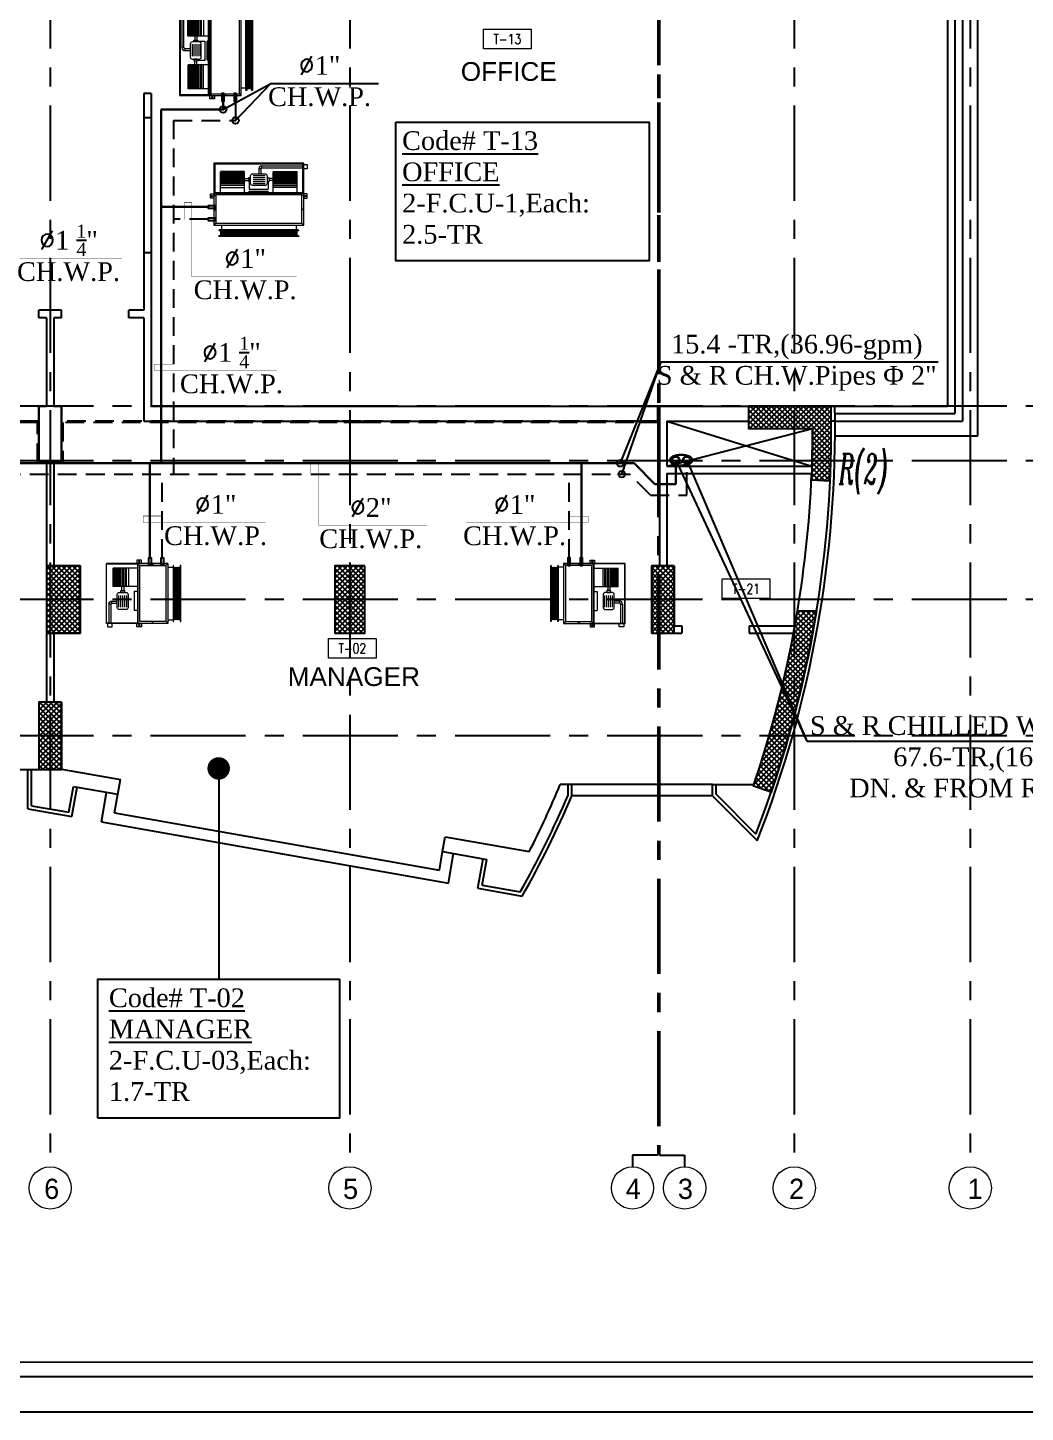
# Model space of a CAD drawing. Extents: x -659 to -592, y -249 to 29.
# Drawn here: x -618.66 to -605.35, y -129.41 to -110.93 of the extents above; entities that cross this region are included whole.
import ezdxf
from ezdxf.enums import TextEntityAlignment as Align

# ---------------------------------------------------------------- set-up
doc = ezdxf.new("R2010")
doc.units = 0
doc.header["$MEASUREMENT"] = 0
for name, pattern in [('CENTERX2', [101.6, 63.5, -12.7, 12.7, -12.7]), ('DASHDOT', [1, 0.5, -0.25, 0, -0.25]), ('HIDDEN', [0.375, 0.25, -0.125]), ('HIDDEN-Z', [3, 2, -1])]:
    doc.linetypes.add(name, pattern=pattern)
for name, color, linetype in [('01_AC-EQUIP', 206, 'Continuous'), ('16-AC-CH.WT PIPING (R)', 3, 'HIDDEN'), ('AXIS', 1, 'CENTERX2'), ('CH.W.PIPING TEXT', 4, 'Continuous'), ('COL', 2, 'Continuous'), ('COLHATCH', 5, 'Continuous'), ('column', 6, 'Continuous'), ('elev', 2, 'Continuous'), ('ELEV3', 1, 'Continuous'), ('FASEL', 253, 'Continuous'), ('fram', 252, 'Continuous'), ('M-CH-WP-R', 40, 'HIDDEN-Z'), ('M-CH-WP-S', 142, 'Continuous'), ('M-EQBMNT', 21, 'Continuous'), ('METAL-EDGE', 253, 'Continuous'), ('WALL', 4, 'Continuous'), ('WIN', 5, 'Continuous'), ('ZONE TEXT', 73, 'Continuous')]:
    doc.layers.add(name, color=color, linetype=linetype)
for name, color, linetype, lineweight in [('A-SYMB-RMNU', 4, 'Continuous', 9), ('A.C.CHILLED WATER PIPING(S)', 3, 'Continuous', 30), ('AXIS-TXT', 171, 'Continuous', 20)]:
    doc.layers.add(name, color=color, linetype=linetype, lineweight=lineweight)
doc.styles.add('AC', font='romans.shx', dxfattribs={"height": 0.2})
doc.styles.add('ARABY', font='sosa.shx')
doc.styles.add('ITALICC', font='italicc.shx', dxfattribs={"width": 0.5, "height": 0.5})
doc.styles.add('ROMANS-TITLE', font='ROMANS.shx', dxfattribs={"width": 0.8})
doc.dimstyles.new('IHAB', dxfattribs={"dimscale": 0, "dimtxt": 0.15, "dimasz": 0.09, "dimexe": 0.18, "dimexo": 0.0625, "dimgap": 0, "dimtad": 0, "dimtih": 1, "dimtoh": 1, "dimzin": 0, "dimdsep": 46, "dimtxsty": 'ARABY', "dimcen": 0.03, "dimse1": 1, "dimse2": 1, "dimclrd": 36, "dimclrt": 42, "dimadec": 0, "dimazin": 0, "dimtfac": 1, "dimtmove": 1, "dimatfit": 3, "dimldrblk": 'ORIGIN', "dimfxl": 1, "dimtolj": 1, "dimtzin": 0, "dimarcsym": 0})

# ---------------------------------------------------------------- blocks, each defined once
blk = doc.blocks.new('A$C7E27466D')
at = {"layer": '01_AC-EQUIP', "color": 2, "lineweight": 20}
for p, q in [((-75.3, 98.1), (-73.7, 98.7)), ((-75.3, 98.1), (-73.7, 97.6)), ((-75.3, 97.1), (-73.7, 97.6)), ((-75.3, 97.1), (-73.7, 96.6)), ((-75.3, 96.1), (-73.7, 96.6)), ((-75.3, 96.1), (-73.7, 95.6)), ((-75.3, 95.1), (-73.7, 95.6)), ((-75.3, 95.1), (-73.7, 94.6)), ((-75.3, 94.1), (-73.7, 94.6)), ((-75.3, 94.1), (-73.7, 93.6)), ((-75.3, 93.1), (-73.7, 93.6)), ((-75.3, 93.1), (-73.7, 92.5)), ((-75.3, 92), (-73.7, 92.5)), ((-6.3, 97.6), (-73.7, 97.6)), ((-6.3, 96.6), (-73.7, 96.6)), ((-6.3, 95.6), (-73.7, 95.6)), ((-6.3, 94.6), (-73.7, 94.6)), ((-6.3, 93.6), (-73.7, 93.6)), ((-6.3, 92.5), (-73.7, 92.5)), ((-4.7, 98.1), (-6.3, 98.7)), ((-4.7, 98.1), (-6.3, 97.6)), ((-4.7, 97.1), (-6.3, 97.6)), ((-4.7, 97.1), (-6.3, 96.6)), ((-4.7, 96.1), (-6.3, 96.6)), ((-4.7, 96.1), (-6.3, 95.6)), ((-4.7, 95.1), (-6.3, 95.6)), ((-4.7, 95.1), (-6.3, 94.6)), ((-4.7, 94.1), (-6.3, 94.6)), ((-4.7, 94.1), (-6.3, 93.6)), ((-4.7, 93.1), (-6.3, 93.6)), ((-4.7, 93.1), (-6.3, 92.5)), ((-4.7, 92), (-6.3, 92.5)), ((-75.3, 92), (-73.7, 91.5)), ((-75.3, 91), (-73.7, 91.5)), ((-75.3, 91), (-73.7, 90.5)), ((-75.3, 90), (-73.7, 90.5)), ((-75.3, 90), (-73.7, 89.5)), ((-6.3, 91.5), (-73.7, 91.5)), ((-6.3, 90.5), (-73.7, 90.5)), ((-4.7, 92), (-6.3, 91.5)), ((-4.7, 91), (-6.3, 91.5)), ((-4.7, 91), (-6.3, 90.5)), ((-4.7, 90), (-6.3, 90.5)), ((-4.7, 90), (-6.3, 89.5))]:
    blk.add_line(p, q, dxfattribs=at)
at = {"layer": '01_AC-EQUIP', "color": 1, "lineweight": 20}
for p, q in [((-77.8, 81), (-79.9, 81)), ((-78.9, 80.3), (-78.9, 81.7)), ((-75, 82), (-75, 89)), ((-5, 82), (-5, 89)), ((-2.2, 81), (-0.1, 81)), ((-1.1, 80.3), (-1.1, 81.7)), ((0, 82), (0, 0)), ((-77.8, 61.5), (-79.9, 61.5)), ((-78.9, 60.8), (-78.9, 62.2)), ((-2.2, 61.5), (-0.1, 61.5)), ((-1.1, 60.8), (-1.1, 62.2)), ((-77.8, 42.5), (-79.9, 42.5)), ((-78.9, 41.8), (-78.9, 43.2)), ((-62.7, 42), (-62.7, 37)), ((-37.3, 37), (-62.7, 37)), ((-37.3, 42), (-37.3, 37)), ((-30.6, 42), (-30.6, 9)), ((-6.2, 42), (-6.2, 9)), ((-2.2, 42.5), (-0.1, 42.5)), ((-1.1, 41.8), (-1.1, 43.2)), ((-58.3, 27.4), (-42.7, 27.4)), ((-58.3, 24.8), (-42.7, 24.8)), ((-58.3, 22.1), (-42.7, 22.1)), ((-58.3, 19.4), (-42.7, 19.4)), ((-30.6, 23.1), (-36, 23.1)), ((-30.6, 20.4), (-36, 20.4)), ((-6.2, 29.5), (-30.6, 29.5)), ((-30.6, 27), (-6.2, 27)), ((-30.6, 25), (-6.2, 25)), ((-30.6, 23), (-6.2, 23)), ((-30.6, 21.4), (-6.2, 21.4)), ((-30.6, 19.4), (-6.2, 19.4)), ((-54, 6.1), (-79.6, 6.1)), ((-54, 3.5), (-79.6, 3.5)), ((-58.3, 16.8), (-42.7, 16.8)), ((-54, 6.1), (-54, 3.5)), ((-52.7, 7.4), (-52.7, 14.5)), ((-52.7, 7.4), (-50, 7.4)), ((-50, 7.4), (-50, 14.5)), ((-30.6, 18.4), (-6.2, 18.4)), ((-30.6, 17.5), (-6.2, 17.5)), ((-30.6, 16.8), (-6.2, 16.8)), ((-30.6, 15.8), (-6.2, 15.8)), ((-30.6, 14.8), (-6.2, 14.8)), ((-30.6, 13.8), (-6.2, 13.8)), ((-30.6, 12.9), (-6.2, 12.9)), ((-30.6, 12.2), (-6.2, 12.2)), ((-30.6, 11.5), (-6.2, 11.5)), ((-30.6, 11), (-6.2, 11)), ((-30.6, 10.6), (-6.2, 10.6)), ((-30.6, 10.3), (-6.2, 10.3)), ((-30.6, 9.9), (-6.2, 9.9)), ((-30.6, 9.6), (-6.2, 9.6)), ((-30.6, 9.4), (-6.2, 9.4)), ((-30.6, 9.2), (-6.2, 9.2)), ((-30.6, 9), (-6.2, 9)), ((-30.6, 9), (-6.2, 9))]:
    blk.add_line(p, q, dxfattribs=at)
at = {"layer": '01_AC-EQUIP', "color": 1, "linetype": 'DASHDOT', "lineweight": 20}
blk.add_line((-30.6, 16.8), (-6.2, 16.8), dxfattribs=at)
at = {"layer": '01_AC-EQUIP', "color": 2, "lineweight": 20}
for points in [[(-77.5, 98.7), (-77.5, 99.2), (-2.5, 99.2), (-2.5, 98.7)], [(-77.5, 89), (-77.5, 89.5), (-2.5, 89.5), (-2.5, 89)]]:
    blk.add_lwpolyline(points, close=True, dxfattribs=at)
at = {"layer": '01_AC-EQUIP', "color": 1, "lineweight": 20}
for points in [[(-80, 42), (0, 42), (0, 82), (-80, 82)], [(-77.5, 44.5), (-2.5, 44.5), (-2.5, 79.5), (-77.5, 79.5)], [(-84.4, 40.7), (-80, 40.7), (-80, 46.7), (-84.4, 46.7)], [(-80, 42), (-80, 0), (0, 0), (0, 42)], [(-79.6, 41.6), (-79.6, 0.4), (-0.4, 0.4), (-0.4, 41.6)], [(4.4, 40.7), (0, 40.7), (0, 46.7), (4.4, 46.7)], [(-38.6, 19.3), (-36, 19.3), (-36, 24.3), (-38.6, 24.3)], [(-84.4, 7.6), (-80, 7.6), (-80, 1.6), (-84.4, 1.6)]]:
    blk.add_lwpolyline(points, close=True, dxfattribs=at)
blk.add_lwpolyline([(-58.8, 14.5), (-41.2, 14.5, 0.414214), (-38.6, 17.1), (-38.6, 26.4, 0.414214), (-41.2, 29.1), (-58.8, 29.1, 0.414214), (-61.4, 26.4), (-61.4, 17.1, 0.414214)], format="xyb", close=True, dxfattribs=at)
for centre in [(-82.3, 43.8), (2.3, 43.8)]:
    blk.add_circle(centre, 0.932, dxfattribs=at)
for radius in [1.33, 3.99]:
    blk.add_arc((-54, 7.4), radius, 270.0006, 0.0006, dxfattribs=at)
for centre, major_axis, start_param, end_param in [((-78.9, 81), (-0.827, 0), -1.570796, 4.712389), ((-78.9, 81), (-0.47, 0), 3.141593, 9.424778), ((-78.9, 61.5), (-0.827, 0), -1.570796, 4.712389), ((-78.9, 61.5), (-0.47, 0), 3.141593, 9.424778), ((-78.9, 42.5), (-0.827, 0), -1.570796, 4.712389), ((-78.9, 42.5), (-0.47, 0), 3.141593, 9.424778)]:
    blk.add_ellipse(centre, major_axis=major_axis, ratio=0.646018, start_param=start_param, end_param=end_param, dxfattribs=at)
at = {"layer": '01_AC-EQUIP', "color": 1, "lineweight": 20, "extrusion": (0, 0, -1)}
for centre, major_axis, start_param, end_param in [((-1.1, 81), (0.827, 0), -1.570796, 4.712389), ((-1.1, 81), (0.47, 0), 3.141593, 9.424778), ((-1.1, 61.5), (0.827, 0), -1.570796, 4.712389), ((-1.1, 61.5), (0.47, 0), 3.141593, 9.424778), ((-1.1, 42.5), (0.827, 0), -1.570796, 4.712389), ((-1.1, 42.5), (0.47, 0), 3.141593, 9.424778)]:
    blk.add_ellipse(centre, major_axis=major_axis, ratio=0.646018, start_param=start_param, end_param=end_param, dxfattribs=at)
at = {"layer": 'M-CH-WP-R', "color": 6, "linetype": 'ByBlock', "ltscale": 1.5}
blk.add_lwpolyline([(-2.5, 76.2), (-2.5, 73.2), (7.5, 73.2), (7.5, 76.2)], close=True, dxfattribs=at)
at = {"layer": 'M-CH-WP-S', "color": 5, "linetype": 'ByBlock', "ltscale": 1.5}
blk.add_lwpolyline([(-2.5, 59.7), (-2.5, 56.7), (7.5, 56.7), (7.5, 59.7)], close=True, dxfattribs=at)
blk = doc.blocks.new('A$C069E27EC')
at = {"layer": '01_AC-EQUIP', "color": 2, "linetype": 'Continuous'}
for p, q in [((0, 0), (0, -130)), ((1, 0.3), (0.5, -1.3)), ((1, 0.3), (1.5, -1.3)), ((2, 0.3), (1.5, -1.3)), ((2, 0.3), (2.5, -1.3)), ((3, 0.3), (2.5, -1.3)), ((3, 0.3), (3.6, -1.3)), ((4.1, 0.3), (3.6, -1.3)), ((4.1, 0.3), (4.6, -1.3)), ((5.1, 0.3), (4.6, -1.3)), ((5.1, 0.3), (5.6, -1.3)), ((6.1, 0.3), (5.6, -1.3)), ((6.1, 0.3), (6.6, -1.3)), ((7.1, 0.3), (6.6, -1.3)), ((7.1, 0.3), (7.6, -1.3)), ((8.1, 0.3), (7.6, -1.3)), ((8.1, 0.3), (8.6, -1.3)), ((9.2, 0.3), (8.6, -1.3)), ((9.2, 0.3), (9.7, -1.3)), ((1.5, -128.7), (1.5, -1.3)), ((2.5, -128.7), (2.5, -1.3)), ((3.6, -128.7), (3.6, -1.3)), ((4.6, -128.7), (4.6, -1.3)), ((5.6, -128.7), (5.6, -1.3)), ((6.6, -128.7), (6.6, -1.3)), ((7.6, -128.7), (7.6, -1.3)), ((8.6, -128.7), (8.6, -1.3)), ((1, -130.3), (0.5, -128.7)), ((1, -130.3), (1.5, -128.7)), ((2, -130.3), (1.5, -128.7)), ((2, -130.3), (2.5, -128.7)), ((3, -130.3), (2.5, -128.7)), ((3, -130.3), (3.6, -128.7)), ((4.1, -130.3), (3.6, -128.7)), ((4.1, -130.3), (4.6, -128.7)), ((5.1, -130.3), (4.6, -128.7)), ((5.1, -130.3), (5.6, -128.7)), ((6.1, -130.3), (5.6, -128.7)), ((6.1, -130.3), (6.6, -128.7)), ((7.1, -130.3), (6.6, -128.7)), ((7.1, -130.3), (7.6, -128.7)), ((8.1, -130.3), (7.6, -128.7)), ((8.1, -130.3), (8.6, -128.7)), ((9.2, -130.3), (8.6, -128.7)), ((9.2, -130.3), (9.7, -128.7))]:
    blk.add_line(p, q, dxfattribs=at)
for points in [[(0, 2.5), (0.5, 2.5), (0.5, -132.5), (0, -132.5)], [(9.7, 2.5), (10.2, 2.5), (10.2, -132.5), (9.7, -132.5)]]:
    blk.add_lwpolyline(points, close=True, dxfattribs=at)
blk = doc.blocks.new('A$C7CD32F90')
at = {"layer": '01_AC-EQUIP', "color": 1, "lineweight": 20}
for p, q in [((0.089, -0.4), (0.089, -0.116)), ((0.408, -0.116), (0.089, -0.116)), ((0.408, -0.117), (0.089, -0.117)), ((0.408, -0.119), (0.089, -0.119)), ((0.408, -0.122), (0.089, -0.122)), ((0.408, -0.125), (0.089, -0.125)), ((0.408, -0.128), (0.089, -0.128)), ((0.408, -0.132), (0.089, -0.132)), ((0.408, -0.136), (0.089, -0.136)), ((0.408, -0.141), (0.089, -0.141)), ((0.408, -0.148), (0.089, -0.148)), ((0.408, -0.155), (0.089, -0.155)), ((0.408, -0.164), (0.089, -0.164)), ((0.408, -0.173), (0.089, -0.173)), ((0.408, -0.183), (0.089, -0.183)), ((0.408, -0.4), (0.408, -0.116)), ((0.683, -0.168), (0.526, -0.168)), ((0.599, -0.074), (0.599, -0.145)), ((0.626, -0.074), (0.599, -0.074)), ((0.626, -0.074), (0.626, -0.145)), ((0.639, -0.035), (1.2, -0.035)), ((0.639, -0.061), (0.639, -0.035)), ((0.639, -0.061), (1.2, -0.061)), ((0.791, -0.4), (0.791, -0.116)), ((0.791, -0.116), (1.11, -0.116)), ((0.791, -0.117), (1.11, -0.117)), ((0.791, -0.119), (1.11, -0.119)), ((0.791, -0.122), (1.11, -0.122)), ((0.791, -0.125), (1.11, -0.125)), ((0.791, -0.128), (1.11, -0.128)), ((0.791, -0.132), (1.11, -0.132)), ((0.791, -0.136), (1.11, -0.136)), ((0.791, -0.141), (1.11, -0.141)), ((0.791, -0.148), (1.11, -0.148)), ((0.791, -0.155), (1.11, -0.155)), ((0.791, -0.164), (1.11, -0.164)), ((0.791, -0.173), (1.11, -0.173)), ((0.791, -0.183), (1.11, -0.183)), ((1.11, -0.4), (1.11, -0.116)), ((0.408, -0.193), (0.089, -0.193)), ((0.408, -0.201), (0.089, -0.201)), ((0.408, -0.209), (0.089, -0.209)), ((0.408, -0.219), (0.089, -0.219)), ((0.408, -0.229), (0.089, -0.229)), ((0.408, -0.239), (0.089, -0.239)), ((0.408, -0.255), (0.089, -0.255)), ((0.408, -0.275), (0.089, -0.275)), ((0.408, -0.295), (0.089, -0.295)), ((0.089, -0.321), (0.408, -0.321)), ((0.408, -0.204), (0.46, -0.204)), ((0.408, -0.231), (0.46, -0.231)), ((0.472, -0.243), (0.472, -0.343)), ((0.472, -0.343), (0.726, -0.343)), ((0.683, -0.194), (0.526, -0.194)), ((0.683, -0.221), (0.526, -0.221)), ((0.683, -0.248), (0.526, -0.248)), ((0.683, -0.274), (0.526, -0.274)), ((0.726, -0.243), (0.726, -0.343)), ((0.791, -0.204), (0.739, -0.204)), ((0.791, -0.231), (0.739, -0.231)), ((0.791, -0.193), (1.11, -0.193)), ((0.791, -0.201), (1.11, -0.201)), ((0.791, -0.209), (1.11, -0.209)), ((0.791, -0.219), (1.11, -0.219)), ((0.791, -0.229), (1.11, -0.229)), ((0.791, -0.239), (1.11, -0.239)), ((0.791, -0.255), (1.11, -0.255)), ((0.791, -0.275), (1.11, -0.275)), ((0.791, -0.295), (1.11, -0.295)), ((1.11, -0.321), (0.791, -0.321)), ((0.022, -0.425), (0.001, -0.425)), ((0.011, -0.418), (0.011, -0.432)), ((0.472, -0.37), (0.726, -0.37)), ((0.472, -0.4), (0.472, -0.37)), ((0.726, -0.4), (0.726, -0.37)), ((1.178, -0.425), (1.199, -0.425)), ((1.189, -0.418), (1.189, -0.432)), ((0.022, -0.615), (0.001, -0.615)), ((0.011, -0.608), (0.011, -0.622)), ((1.178, -0.615), (1.199, -0.615)), ((1.189, -0.608), (1.189, -0.622)), ((0.022, -0.81), (0.001, -0.81)), ((0.011, -0.803), (0.011, -0.817)), ((0.1, -0.824), (0.1, -0.89)), ((1.1, -0.824), (1.1, -0.89)), ((1.178, -0.81), (1.199, -0.81)), ((1.189, -0.803), (1.189, -0.817))]:
    blk.add_line(p, q, dxfattribs=at)
at = {"layer": '01_AC-EQUIP', "color": 1, "linetype": 'DASHDOT', "lineweight": 20}
for p, q in [((0.408, -0.193), (0.089, -0.193)), ((0.791, -0.193), (1.11, -0.193))]:
    blk.add_line(p, q, dxfattribs=at)
at = {"layer": '01_AC-EQUIP', "color": 1, "lineweight": 20}
for points in [[(0, -0.4), (1.2, -0.4), (1.2, 0), (0, 0)], [(0.012, -0.388), (1.188, -0.388), (1.188, -0.012), (0.012, -0.012)], [(1.244, -0.076), (1.2, -0.076), (1.2, -0.016), (1.244, -0.016)], [(0.485, -0.193), (0.46, -0.193), (0.46, -0.243), (0.485, -0.243)], [(0.714, -0.193), (0.739, -0.193), (0.739, -0.243), (0.714, -0.243)], [(-0.044, -0.407), (0, -0.407), (0, -0.467), (-0.044, -0.467)], [(1.2, -0.4), (0, -0.4), (0, -0.824), (1.2, -0.824)], [(1.175, -0.42), (0.024, -0.42), (0.024, -0.8), (1.175, -0.8)], [(1.244, -0.407), (1.2, -0.407), (1.2, -0.467), (1.244, -0.467)]]:
    blk.add_lwpolyline(points, close=True, dxfattribs=at)
blk.add_lwpolyline([(0.687, -0.145), (0.511, -0.145, 0.414214), (0.485, -0.171), (0.485, -0.264, 0.414214), (0.511, -0.291), (0.687, -0.291, 0.414214), (0.714, -0.264), (0.714, -0.171, 0.414214)], format="xyb", close=True, dxfattribs=at)
for centre in [(-0.023, -0.438), (1.223, -0.438)]:
    blk.add_circle(centre, 0.00932, dxfattribs=at)
for radius in [0.0399, 0.0133]:
    blk.add_arc((0.639, -0.074), radius, 90.0006, 180.0006, dxfattribs=at)
at = {"layer": '01_AC-EQUIP', "color": 1, "lineweight": 20, "extrusion": (0, 0, -1)}
for centre, major_axis, start_param, end_param in [((0.011, -0.425), (-0.00827, 0), -1.570796, 4.712389), ((0.011, -0.425), (-0.0047, 0), 3.141593, 9.424778), ((0.011, -0.615), (-0.00827, 0), -1.570796, 4.712389), ((0.011, -0.615), (-0.0047, 0), 3.141593, 9.424778), ((0.011, -0.81), (-0.00827, 0), -1.570796, 4.712389), ((0.011, -0.81), (-0.0047, 0), 3.141593, 9.424778)]:
    blk.add_ellipse(centre, major_axis=major_axis, ratio=0.646018, start_param=start_param, end_param=end_param, dxfattribs=at)
at = {"layer": '01_AC-EQUIP', "color": 1, "lineweight": 20}
for centre, major_axis, start_param, end_param in [((1.189, -0.425), (0.00827, 0), -1.570796, 4.712389), ((1.189, -0.425), (0.0047, 0), 3.141593, 9.424778), ((1.189, -0.615), (0.00827, 0), -1.570796, 4.712389), ((1.189, -0.615), (0.0047, 0), 3.141593, 9.424778), ((1.189, -0.81), (0.00827, 0), -1.570796, 4.712389), ((1.189, -0.81), (0.0047, 0), 3.141593, 9.424778)]:
    blk.add_ellipse(centre, major_axis=major_axis, ratio=0.646018, start_param=start_param, end_param=end_param, dxfattribs=at)
at = {"layer": 'M-CH-WP-R', "color": 6, "linetype": 'ByBlock', "ltscale": 1.5}
blk.add_lwpolyline([(0.025, -0.762), (0.025, -0.732), (-0.075, -0.732), (-0.075, -0.762)], close=True, dxfattribs=at)
at = {"layer": 'M-CH-WP-S', "color": 5, "linetype": 'ByBlock', "ltscale": 1.5}
blk.add_lwpolyline([(0.025, -0.597), (0.025, -0.567), (-0.075, -0.567), (-0.075, -0.597)], close=True, dxfattribs=at)
at = {"layer": 'M-EQBMNT', "color": 21, "linetype": 'ByBlock', "ltscale": 1.5}
for p, q in [((0.408, -0.116), (0.089, -0.116)), ((0.791, -0.116), (1.11, -0.116))]:
    blk.add_line(p, q, dxfattribs=at)
at = {"layer": '01_AC-EQUIP', "color": 1, "lineweight": 20, "xscale": 0.00784765227677817, "yscale": 0.00784765227677817, "zscale": 0.00784765227677817, "rotation": 270}
blk.add_blockref('A$C069E27EC', (1.11, -0.89), dxfattribs=at)
blk = doc.blocks.new('A-ROOM')
at = {"layer": 'A-SYMB-RMNU'}
blk.add_lwpolyline([(-425, 175), (425, 175), (425, -175), (-425, -175)], close=True, dxfattribs=at)
at = {"layer": 'A-SYMB-RMNU', "style": 'ROMANS-TITLE', "width": 0.8}
blk.add_attdef('ROOM-NO', text='', height=175, dxfattribs=at).set_placement((0, 0), align=Align.MIDDLE)
blk = doc.blocks.new('_Origin')
at = {"color": 0, "linetype": 'ByBlock', "lineweight": -2}
blk.add_line((0, 0), (-1, 0), dxfattribs=at)
blk.add_circle((0, 0), 0.5, dxfattribs=at)
blk = doc.blocks.new('DOT')
at = {"color": 0, "linetype": 'ByBlock'}
blk.add_line((-0.5, 0), (-1, 0), dxfattribs=at)
at = {"color": 0, "linetype": 'ByBlock', "const_width": 0.5}
blk.add_lwpolyline([(-0.25, 0, 1), (0.25, 0, 1)], format="xyb", close=True, dxfattribs=at)

msp = doc.modelspace()

# ---------------------------------------------------------------- hatches: boundary and pattern name
at = {"layer": 'COLHATCH', "linetype": 'Continuous'}
h = msp.add_hatch(dxfattribs=at)
h.set_pattern_fill('_USER', color=252, scale=0.05, angle=45, style=0, double=1, pattern_type=0)
h.set_pattern_definition([(45, (-430.474, -276.71368), (-0.035355339, 0.035355339), []), (135, (-430.474, -276.71368), (-0.035355339, -0.035355339), [])])
h.paths.add_polyline_path([(-610.034, -99.134), (-610.334, -99.134), (-610.334, -100.034), (-610.034, -100.034)])
h.paths.add_polyline_path([(-608.034, -99.134), (-608.834, -99.134), (-608.834, -99.434), (-608.034, -99.434)])
h.paths.add_polyline_path([(-606.084, -101.134), (-606.384, -101.134), (-606.384, -101.734), (-606.084, -101.734)])
h.paths.add_polyline_path([(-605.684, -104.714), (-606.484, -104.714), (-606.484, -105.014), (-605.684, -105.014)])
h.paths.add_polyline_path([(-608.234, -104.714), (-609.034, -104.714), (-609.034, -105.014), (-608.234, -105.014)])
h.paths.add_polyline_path([(-608.134, -109.764), (-609.034, -109.764), (-609.034, -110.064), (-608.134, -110.064)])
h.paths.add_polyline_path([(-605.684, -109.714), (-606.484, -109.714), (-606.484, -110.014), (-605.684, -110.014)])
h.paths.add_polyline_path([(-607.942, -115.984), (-609.042, -115.984), (-609.042, -116.284), (-608.189, -116.284, -0.011587), (-608.204, -116.969), (-607.955, -116.98, 0.01656)])
h.paths.add_polyline_path([(-608.136, -118.714), (-608.389, -118.714, -0.040808), (-608.978, -121.053), (-608.741, -121.134, 0.04151)])
h.paths.add_polyline_path([(-610.034, -118.114), (-610.334, -118.114), (-610.334, -119.014), (-610.034, -119.014)])
h.paths.add_polyline_path([(-614.164, -118.114), (-614.564, -118.114), (-614.564, -119.014), (-614.164, -119.014)])
h.paths.add_polyline_path([(-617.964, -118.114), (-618.414, -118.114), (-618.414, -119.014), (-617.964, -119.014)])
h.paths.add_polyline_path([(-618.214, -119.934), (-618.514, -119.934), (-618.514, -120.834), (-618.214, -120.834)])
h.paths.add_polyline_path([(-626.214, -118.114), (-626.514, -118.114), (-626.514, -119.014), (-626.214, -119.014)])
h.paths.add_polyline_path([(-626.214, -119.934), (-626.514, -119.934), (-626.514, -120.834), (-626.214, -120.834)])
h.paths.add_polyline_path([(-634.214, -118.114), (-634.514, -118.114), (-634.514, -119.014), (-634.214, -119.014)])
h.paths.add_polyline_path([(-634.214, -119.934), (-634.514, -119.934), (-634.514, -120.834), (-634.214, -120.834)])
h.paths.add_polyline_path([(-642.314, -118.114), (-642.764, -118.114), (-642.764, -119.014), (-642.314, -119.014)])
h.paths.add_polyline_path([(-642.214, -119.934), (-642.514, -119.934), (-642.514, -120.834), (-642.214, -120.834)])
h.paths.add_polyline_path([(-646.164, -118.114), (-646.564, -118.114), (-646.564, -119.014), (-646.164, -119.014)])
h.paths.add_polyline_path([(-650.394, -118.114), (-650.694, -118.114), (-650.694, -119.014), (-650.394, -119.014)])
h.paths.add_polyline_path([(-651.686, -115.984), (-652.786, -115.984, 0.01656), (-652.773, -116.98), (-652.524, -116.969, -0.011587), (-652.539, -116.284), (-651.686, -116.284)])
h.paths.add_polyline_path([(-652.339, -118.714), (-652.592, -118.714, 0.04151), (-651.987, -121.134), (-651.75, -121.053, -0.040808)])
h.paths.add_polyline_path([(-651.694, -109.764), (-652.594, -109.764), (-652.594, -110.064), (-651.694, -110.064)])
h.paths.add_polyline_path([(-654.244, -109.714), (-655.044, -109.714), (-655.044, -110.014), (-654.244, -110.014)])
h.paths.add_polyline_path([(-654.244, -104.714), (-655.044, -104.714), (-655.044, -105.014), (-654.244, -105.014)])
h.paths.add_polyline_path([(-651.694, -104.714), (-652.494, -104.714), (-652.494, -105.014), (-651.694, -105.014)])
h.paths.add_polyline_path([(-654.344, -101.134), (-654.644, -101.134), (-654.644, -101.734), (-654.344, -101.734)])
h.paths.add_polyline_path([(-651.894, -99.134), (-652.694, -99.134), (-652.694, -99.434), (-651.894, -99.434)])
h.paths.add_polyline_path([(-650.394, -99.134), (-650.694, -99.134), (-650.694, -100.034), (-650.394, -100.034)])
h.paths.add_polyline_path([(-646.114, -99.134), (-646.514, -99.134), (-646.514, -100.034), (-646.114, -100.034)])
h.paths.add_polyline_path([(-642.314, -99.134), (-642.764, -99.134), (-642.764, -100.034), (-642.314, -100.034)])
h.paths.add_polyline_path([(-632.964, -96.934), (-633.264, -96.934), (-633.264, -97.534), (-632.964, -97.534)])
h.paths.add_polyline_path([(-632.964, -99.434), (-627.864, -99.434), (-627.864, -100.884), (-627.564, -100.884), (-627.564, -99.134), (-633.264, -99.134), (-633.264, -100.884), (-632.964, -100.884)])
h.paths.add_polyline_path([(-626.214, -96.934), (-626.514, -96.934), (-626.514, -97.534), (-626.214, -97.534)])
h.paths.add_polyline_path([(-626.214, -100.284), (-626.514, -100.284), (-626.514, -100.884), (-626.214, -100.884)])
h.paths.add_polyline_path([(-617.964, -99.134), (-618.414, -99.134), (-618.414, -100.034), (-617.964, -100.034)])

# ---------------------------------------------------------------- linework, layer by layer
at = {"layer": '16-AC-CH.WT PIPING (R)', "color": 1}
for p, q in [((-615.891, -111.914), (-615.891, -112.172)), ((-616.719, -112.172), (-616.719, -116.892)), ((-616.719, -112.172), (-615.891, -112.172)), ((-616.254, -113.491), (-616.719, -113.491)), ((-609.869, -117.115), (-609.869, -116.704)), ((-609.869, -117.171), (-609.869, -116.704)), ((-623.511, -116.892), (-610.633, -116.892)), ((-616.867, -118.009), (-616.867, -116.892)), ((-611.439, -118.009), (-611.439, -116.892)), ((-610.353, -117.171), (-610.633, -116.892)), ((-610.353, -117.171), (-609.869, -117.171))]:
    msp.add_line(p, q, dxfattribs=at)
msp.add_circle((-609.869, -116.704), 0.05, dxfattribs=at)
msp.add_circle((-609.869, -116.704), 0.05, dxfattribs=at)
at = {"layer": 'A.C.CHILLED WATER PIPING(S)'}
for p, q in [((-616.056, -111.914), (-616.056, -112.026)), ((-616.884, -112.026), (-616.884, -116.746)), ((-616.884, -112.026), (-616.056, -112.026)), ((-616.254, -113.326), (-616.884, -113.326)), ((-623.346, -116.746), (-610.572, -116.746)), ((-617.032, -118.009), (-617.032, -116.746)), ((-611.274, -118.009), (-611.274, -116.746)), ((-610.293, -117.025), (-610.572, -116.746)), ((-610.015, -117.025), (-610.015, -116.704)), ((-610.015, -117.025), (-610.015, -116.704)), ((-610.293, -117.025), (-610.015, -117.025))]:
    msp.add_line(p, q, dxfattribs=at)
msp.add_circle((-610.015, -116.704), 0.05, dxfattribs=at)
msp.add_circle((-610.015, -116.704), 0.05, dxfattribs=at)
at = {"layer": 'A.C.CHILLED WATER PIPING(S)', "extrusion": (0, 0, -1)}
msp.add_ellipse((-609.942, -116.704), major_axis=(-0.15, 0), ratio=0.47482, dxfattribs=at)
msp.add_ellipse((-609.942, -116.704), major_axis=(-0.15, 0), ratio=0.47482, dxfattribs=at)
at = {"layer": 'AXIS', "color": 252, "linetype": 'CENTERX2', "ltscale": 0.02}
for p, q in [((-618.364, -93.685), (-618.364, -126.133)), ((-614.364, -93.685), (-614.364, -126.133)), ((-610.254, -93.842), (-610.254, -125.976)), ((-610.234, -93.842), (-610.234, -125.976)), ((-608.434, -93.685), (-608.434, -126.133)), ((-606.084, -93.685), (-606.084, -126.133)), ((-603.563, -115.984), (-657.165, -115.984)), ((-603.563, -116.714), (-657.165, -116.714)), ((-603.563, -118.564), (-657.165, -118.564)), ((-603.563, -120.384), (-657.165, -120.384)), ((-610.254, -125.976), (-610.592, -125.976)), ((-610.592, -125.976), (-610.592, -126.133)), ((-610.234, -125.976), (-609.896, -125.976)), ((-609.896, -125.976), (-609.896, -126.133))]:
    msp.add_line(p, q, dxfattribs=at)
at = {"layer": 'AXIS-TXT'}
for centre in [(-618.364, -126.415), (-614.364, -126.415), (-610.592, -126.415), (-609.896, -126.415), (-608.434, -126.415), (-606.084, -126.415)]:
    msp.add_circle(centre, 0.282, dxfattribs=at)
at = {"layer": 'CH.W.PIPING TEXT', "color": 34, "linetype": 'Continuous'}
for points in [[(-613.751, -112.196), (-610.368, -112.196), (-610.368, -114.044), (-613.751, -114.044)], [(-617.731, -125.481), (-614.498, -125.481), (-614.498, -123.633), (-617.731, -123.633)]]:
    msp.add_lwpolyline(points, close=True, dxfattribs=at)
at = {"layer": 'CH.W.PIPING TEXT', "color": 85, "linetype": 'Continuous', "const_width": 0.005}
for points in [[(-616.573, -113.491), (-616.573, -113.265), (-616.477, -113.265), (-616.477, -114.255), (-615.076, -114.255)], [(-618.958, -116.746), (-618.958, -117.004), (-618.849, -117.004), (-618.849, -114.009), (-617.405, -114.009)], [(-616.719, -115.425), (-616.977, -115.425), (-616.977, -115.51), (-615.342, -115.51)], [(-614.885, -116.892), (-614.885, -116.7), (-614.78, -116.7), (-614.78, -117.576), (-613.336, -117.576)], [(-616.867, -117.45), (-617.124, -117.45), (-617.124, -117.535), (-615.489, -117.535)], [(-611.439, -117.451), (-611.182, -117.451), (-611.182, -117.536), (-612.816, -117.536)]]:
    msp.add_lwpolyline(points, dxfattribs=at)
at = {"layer": 'COL', "linetype": 'Continuous'}
msp.add_lwpolyline([(-618.214, -115.984), (-618.514, -115.984), (-618.514, -116.714), (-618.214, -116.714)], close=True, dxfattribs=at)
at = {"layer": 'column', "color": 252}
msp.add_line((-618.214, -120.834), (-618.214, -119.934), dxfattribs=at)
at = {"layer": 'column', "color": 252, "linetype": 'Continuous'}
for points in [[(-607.942, -115.984), (-609.042, -115.984), (-609.042, -116.284), (-608.189, -116.284, -0.011587), (-608.204, -116.969), (-607.955, -116.98, 0.01656)], [(-608.389, -118.714), (-608.136, -118.714, -0.04151), (-608.741, -121.134), (-608.978, -121.053, 0.040808)]]:
    msp.add_lwpolyline(points, format="xyb", close=True, dxfattribs=at)
at = {"layer": 'column', "color": 252}
for points in [[(-618.414, -119.014), (-617.964, -119.014), (-617.964, -118.114), (-618.414, -118.114)], [(-614.164, -118.114), (-614.564, -118.114), (-614.564, -119.014), (-614.164, -119.014)], [(-610.034, -118.114), (-610.334, -118.114), (-610.334, -119.014), (-610.034, -119.014)], [(-618.214, -119.934), (-618.514, -119.934), (-618.514, -120.834), (-618.214, -120.834)]]:
    msp.add_lwpolyline(points, close=True, dxfattribs=at)
at = {"layer": 'elev', "color": 252}
for p, q in [((-605.989, -110.064), (-605.989, -116.384)), ((-605.989, -116.384), (-607.889, -116.384))]:
    msp.add_line(p, q, dxfattribs=at)
at = {"layer": 'ELEV3', "color": 252, "linetype": 'Continuous'}
for p, q in [((-610.134, -116.184), (-608.197, -116.784)), ((-610.134, -116.784), (-608.189, -116.284))]:
    msp.add_line(p, q, dxfattribs=at)
at = {"layer": 'FASEL', "linetype": 'HIDDEN'}
for points in [[(-610.254, -101.434), (-610.254, -116.184), (-610.554, -116.184), (-610.554, -116.184), (-614.214, -116.184), (-614.214, -116.184), (-614.514, -116.184), (-614.514, -116.184), (-618.214, -116.184), (-618.214, -116.714), (-618.514, -116.714), (-618.514, -116.184), (-622.214, -116.184), (-622.214, -116.714), (-622.514, -116.714), (-622.514, -116.184), (-626.214, -116.184)], [(-610.234, -101.434), (-610.234, -116.204), (-610.574, -116.204), (-610.574, -116.204), (-614.194, -116.204), (-614.194, -116.204), (-614.534, -116.204), (-614.534, -116.204), (-618.194, -116.204), (-618.194, -116.734), (-618.534, -116.734), (-618.534, -116.204), (-622.194, -116.204), (-622.194, -116.734), (-622.534, -116.734), (-622.534, -116.204), (-626.194, -116.204)]]:
    msp.add_lwpolyline(points, dxfattribs=at)
at = {"layer": 'fram'}
msp.add_line((-658.599, -128.932), (-594.553, -128.932), dxfattribs=at)
for points in [[(-659.076, -91.409), (-594.076, -91.409), (-594.076, -129.409), (-659.076, -129.409)], [(-602.129, -91.886), (-658.599, -91.886), (-658.599, -128.932), (-602.129, -128.932)]]:
    msp.add_lwpolyline(points, close=True, dxfattribs=at)
at = {"layer": 'METAL-EDGE', "color": 252, "linetype": 'Continuous'}
for p, q in [((-607.889, -116.184), (-607.939, -116.184)), ((-618.614, -121.315), (-618.614, -120.834)), ((-618.114, -121.403), (-618.053, -121.059)), ((-618.053, -121.059), (-618.004, -121.067)), ((-611.452, -121.174), (-611.452, -121.034)), ((-609.476, -121.163), (-609.476, -121.034)), ((-608.945, -121.694), (-609.476, -121.163)), ((-618.614, -121.315), (-618.114, -121.403)), ((-612.597, -122.376), (-612.536, -122.032)), ((-612.585, -122.023), (-612.536, -122.032)), ((-612.597, -122.376), (-612.09, -122.466))]:
    msp.add_line(p, q, dxfattribs=at)
for radius, start, end in [(15.05, 338.9307, 0.3807), (12.53, 330.4369, 337.0293)]:
    msp.add_arc((-622.989, -116.284), radius, start, end, dxfattribs=at)
at = {"layer": 'WALL', "color": 252, "linetype": 'Continuous'}
for p, q in [((-617.014, -111.814), (-617.114, -111.814)), ((-617.114, -111.814), (-617.114, -112.139)), ((-617.014, -111.814), (-617.014, -112.139)), ((-617.014, -112.139), (-617.114, -112.139)), ((-617.014, -113.939), (-617.114, -113.939)), ((-617.114, -113.939), (-617.114, -114.704)), ((-617.014, -113.939), (-617.014, -115.984)), ((-618.214, -114.704), (-618.514, -114.704)), ((-618.514, -114.804), (-618.514, -114.704)), ((-618.214, -114.804), (-618.214, -114.704)), ((-617.114, -114.704), (-617.314, -114.704)), ((-617.314, -114.804), (-617.314, -114.704)), ((-618.414, -114.804), (-618.514, -114.804)), ((-618.414, -114.804), (-618.414, -115.984)), ((-618.314, -114.804), (-618.314, -115.984)), ((-618.214, -114.804), (-618.314, -114.804)), ((-617.114, -114.804), (-617.314, -114.804)), ((-617.114, -114.804), (-617.114, -116.184)), ((-618.514, -116.714), (-618.514, -115.984)), ((-618.514, -115.984), (-618.414, -115.984)), ((-618.314, -115.984), (-618.214, -115.984)), ((-618.214, -115.984), (-618.214, -116.714)), ((-617.014, -115.984), (-610.254, -115.984)), ((-610.254, -116.184), (-610.254, -115.984)), ((-610.234, -115.984), (-610.234, -116.184)), ((-610.234, -115.984), (-607.892, -115.984)), ((-610.234, -115.984), (-610.234, -118.114)), ((-617.114, -116.184), (-610.254, -116.184)), ((-610.134, -116.184), (-609.042, -116.184)), ((-610.134, -116.184), (-610.134, -116.784)), ((-609.042, -116.184), (-609.042, -116.284)), ((-609.042, -116.284), (-608.189, -116.284)), ((-618.214, -116.714), (-618.514, -116.714)), ((-618.314, -116.734), (-618.414, -116.734)), ((-618.414, -116.734), (-618.414, -119.934)), ((-618.314, -116.734), (-618.314, -118.114)), ((-610.134, -116.784), (-608.197, -116.784)), ((-610.134, -116.884), (-608.201, -116.884)), ((-610.134, -116.884), (-610.134, -118.114)), ((-618.314, -118.114), (-617.964, -118.114)), ((-617.964, -118.114), (-617.964, -119.014)), ((-610.334, -118.114), (-610.234, -118.114)), ((-610.334, -119.014), (-610.334, -118.114)), ((-610.134, -118.114), (-610.034, -118.114)), ((-610.034, -118.114), (-610.034, -118.914)), ((-610.034, -118.914), (-609.934, -118.914)), ((-609.934, -118.914), (-609.934, -119.014)), ((-609.034, -118.914), (-609.034, -119.014)), ((-609.034, -118.914), (-608.424, -118.914)), ((-617.964, -119.014), (-618.314, -119.014)), ((-618.314, -119.014), (-618.314, -119.934)), ((-610.334, -119.014), (-609.934, -119.014)), ((-609.034, -119.014), (-608.443, -119.014)), ((-618.414, -119.934), (-618.514, -119.934)), ((-618.514, -119.934), (-618.514, -120.834)), ((-618.314, -119.934), (-618.214, -119.934)), ((-618.214, -119.934), (-618.214, -120.827)), ((-618.664, -120.834), (-618.514, -120.834)), ((-618.664, -121.357), (-618.664, -120.834)), ((-618.214, -120.827), (-617.427, -120.966)), ((-617.462, -121.163), (-617.427, -120.966)), ((-618.073, -121.461), (-618.004, -121.067)), ((-618.004, -121.067), (-617.462, -121.163)), ((-611.402, -121.034), (-611.556, -121.034)), ((-611.402, -121.184), (-611.402, -121.034)), ((-609.526, -121.184), (-609.526, -121.034)), ((-609.526, -121.034), (-608.972, -121.034)), ((-608.926, -121.784), (-609.526, -121.184)), ((-618.664, -121.357), (-618.073, -121.461)), ((-613.127, -121.927), (-613.092, -121.73)), ((-613.092, -121.73), (-611.971, -121.928)), ((-613.127, -121.927), (-612.585, -122.023)), ((-612.655, -122.417), (-612.585, -122.023)), ((-612.655, -122.417), (-612.064, -122.521))]:
    msp.add_line(p, q, dxfattribs=at)
msp.add_lwpolyline([(-602.321, -92.078, 0.0192, 0.0192, 0), (-658.407, -92.078, 0.0192, 0.0192, 0), (-658.407, -128.74, 0.0192, 0.0192, 0), (-602.321, -128.74, 0.0192, 0.0192, 0)], format="xyseb", close=True, dxfattribs=at)
msp.add_lwpolyline([(-614.164, -118.114), (-614.564, -118.114), (-614.564, -119.014), (-614.164, -119.014)], close=True, dxfattribs=at)
for radius, start, end in [(15.1, 338.6393, 1.1384), (14.8, 358.064, 0), (14.8, 349.764, 357.6766), (14.8, 341.2799, 349.3704), (12.58, 330.276, 337.0757), (12.38, 332.8739, 337.4375)]:
    msp.add_arc((-622.989, -116.284), radius, start, end, dxfattribs=at)
at = {"layer": 'WIN', "color": 252}
for p, q in [((-606.389, -110.064), (-606.389, -115.984)), ((-606.289, -110.064), (-606.289, -116.084)), ((-606.189, -110.064), (-606.189, -116.184)), ((-617.114, -112.139), (-617.114, -113.939)), ((-617.014, -112.139), (-617.014, -113.939)), ((-607.889, -115.984), (-606.389, -115.984)), ((-607.889, -116.084), (-606.289, -116.084)), ((-607.889, -116.184), (-606.189, -116.184)), ((-624.064, -120.834), (-618.664, -120.834)), ((-617.679, -121.531), (-617.61, -121.137)), ((-617.505, -121.409), (-617.462, -121.163)), ((-609.526, -121.034), (-611.402, -121.034)), ((-609.526, -121.184), (-611.402, -121.184)), ((-617.679, -121.531), (-613.049, -122.347)), ((-617.505, -121.409), (-613.17, -122.174)), ((-613.17, -122.174), (-613.127, -121.927)), ((-613.049, -122.347), (-612.979, -121.953))]:
    msp.add_line(p, q, dxfattribs=at)

# ---------------------------------------------------------------- block references
at = {"layer": '01_AC-EQUIP', "rotation": 90}
msp.add_blockref('A$C7CD32F90', (-616.639, -111.839), dxfattribs=at)
at = {"layer": '01_AC-EQUIP'}
msp.add_blockref('A$C7CD32F90', (-616.179, -112.744), dxfattribs=at)
at = {"layer": '01_AC-EQUIP', "yscale": 0.009999999999990905, "zscale": 0.01}
for p, xscale, rotation in [((-617.614, -118.084), -0.009999999999990905, 270), ((-610.692, -118.084), 0.009999999999990905, 90)]:
    msp.add_blockref('A$C7E27466D', p, dxfattribs=dict(at, xscale=xscale, rotation=rotation))
at = {"layer": 'A-SYMB-RMNU', "xscale": 0.0007500000000391083, "yscale": 0.0007500000000106866, "zscale": 0.00075}
for p, values in [((-612.263, -111.087), {'ROOM-NO': 'T-13'}), ((-609.077, -118.421), {'ROOM-NO': 'T-21'}), ((-614.332, -119.216), {'ROOM-NO': 'T-02'})]:
    msp.add_blockref('A-ROOM', p, dxfattribs=at).add_auto_attribs(values)

# ---------------------------------------------------------------- texts
at = {"layer": 'AXIS-TXT', "style": 'ARABY'}
for s, p in [('6', (-618.444, -126.562, 0)), ('5', (-614.455, -126.562, 0)), ('4', (-610.683, -126.562, 0)), ('3', (-609.986, -126.562, 0)), ('2', (-608.503, -126.562, 0)), ('1', (-606.12, -126.562, 0))]:
    msp.add_text(s, height=0.27, dxfattribs=at).set_placement(p)
at = {"layer": 'CH.W.PIPING TEXT', "color": 6, "style": 'ITALICC', "width": 0.5}
msp.add_text('R(2)', height=0.4018, rotation=360, dxfattribs=at).set_placement((-607.836, -117.023))
at = {"layer": 'CH.W.PIPING TEXT', "color": 105, "char_height": 0.25, "width": 2.63431, "attachment_point": 8, "style": 'AC'}
for s, insert in [('\\A1;{\\fTimes New Roman|b0|i0|c0|p18;\\L\\C3;\\P\\Fromans|c178;\\l\\C4;∅\\fTimes New Roman|b0|i0|c0|p18;1\\H1x;"\\PCH.W.P.}', (-614.769, -111.986)), ('\\A1;{\\fTimes New Roman|b0|i0|c0|p18;\\L\\C3;\\P\\Fromans|c178;\\l\\C4;∅\\fTimes New Roman|b0|i0|c0|p18;1 \\H0.7x;\\S1/4;\\H1.429x;"\\PCH.W.P.}', (-618.119, -114.32)), ('\\A1;{\\fTimes New Roman|b0|i0|c0|p18;\\L\\C3;\\P\\Fromans|c178;\\l\\C4;∅\\fTimes New Roman|b0|i0|c0|p18;1\\H1x;"\\PCH.W.P.}', (-615.762, -114.562)), ('\\A1;{\\fTimes New Roman|b0|i0|c0|p18;\\L\\C3;\\P\\Fromans|c178;\\l\\C4;∅\\fTimes New Roman|b0|i0|c0|p18;1 \\H0.7x;\\S1/4;\\H1.429x;"\\PCH.W.P.}', (-615.945, -115.817)), ('\\A1;{\\fTimes New Roman|b0|i0|c0|p18;\\L\\C3;\\P\\Fromans|c178;\\l\\C4;∅\\fTimes New Roman|b0|i0|c0|p18;1\\H1x;"\\PCH.W.P.}', (-616.157, -117.843)), ('\\A1;{\\fTimes New Roman|b0|i0|c0|p18;\\L\\C3;\\P\\Fromans|c178;\\l\\C4;∅\\fTimes New Roman|b0|i0|c0|p18;2"\\PCH.W.P.}', (-614.086, -117.884)), ('\\A1;{\\fTimes New Roman|b0|i0|c0|p18;\\L\\C3;\\P\\Fromans|c178;\\l\\C4;∅\\fTimes New Roman|b0|i0|c0|p18;1\\H1x;"\\PCH.W.P.}', (-612.166, -117.844))]:
    msp.add_mtext(s, dxfattribs=dict(at, insert=insert))
at = {"layer": 'CH.W.PIPING TEXT', "color": 47, "linetype": 'Continuous', "char_height": 0.25, "width": 3.95146, "attachment_point": 7, "style": 'AC'}
for s, insert in [('\\A1;{\\fTimes New Roman|b0|i0|c0|p18;\\L\\C3;Code# T-13\\POFFICE\\P\\l\\C256;2-F.C.U-1,Each:\\C34;\\P2.5-TR}', (-613.667, -113.822)), ('\\A1;{\\fTimes New Roman|b0|i0|c0|p18;\\L\\C3;Code# T-02\\PMANAGER\\P\\l\\C256;2-F.C.U-03,Each:\\C34;\\P1.7-TR}', (-617.58, -125.259))]:
    msp.add_mtext(s, dxfattribs=dict(at, insert=insert))
at = {"layer": 'CH.W.PIPING TEXT', "char_height": 0.25, "attachment_point": 2, "style": 'AC'}
for s, insert, width in [('\\A1;{\\fTimes New Roman|b0|i0|c0|p18;\\C1;15.4 -TR\\C5;,\\C4;(36.96-gpm)\\PS & R CH.W.Pipes \\fTimes New Roman|b0|i0|c178|p18;Φ\\fTimes New Roman|b0|i0|c0|p18; 2"\\P  }', (-608.4, -115.031), 3.98508), ('\\A1;{\\fTimes New Roman|b0|i0|c0|p18;S & R CHILLED WATER PIPE \\fTimes New Roman|b0|i0|c178|p18;Φ\\fTimes New Roman|b0|i0|c0|p18;4"\\P\\C1;67.6-TR\\C5;,\\C4;(162.24-gpm)\\P\\C256;DN. & FROM ROOF FLOOR\\P\\P  }', (-605.387, -120.121), 7.50503)]:
    msp.add_mtext(s, dxfattribs=dict(at, insert=insert, width=width))
at = {"layer": 'ZONE TEXT', "linetype": 'Continuous', "char_height": 0.25, "width": 3.29288, "attachment_point": 1, "style": 'AC'}
for s, insert in [('{\\fArial|b0|i0|c0|p34;OFFICE}', (-612.884, -111.394, -0.563)), ('{\\fArial|b0|i0|c0|p34;MANAGER}', (-615.194, -119.468))]:
    msp.add_mtext(s, dxfattribs=dict(at, insert=insert))

# ---------------------------------------------------------------- leaders
at = {"layer": 'CH.W.PIPING TEXT', "color": 85, "linetype": 'Continuous'}
for points in [[(-616.056, -112.026), (-615.419, -111.678), (-613.984, -111.678)], [(-615.891, -112.172), (-615.419, -111.678), (-613.984, -111.678)], [(-610.754, -116.746), (-610.209, -115.392), (-606.512, -115.392)], [(-610.735, -116.892), (-610.209, -115.392), (-606.512, -115.392)]]:
    msp.add_leader(points, dimstyle='IHAB', override={"dimscale": 1, "dimclrd": 85}, dxfattribs=at)
at = {"layer": 'CH.W.PIPING TEXT', "color": 47, "linetype": 'Continuous'}
for points, override in [([(-610.015, -116.704), (-608.264, -120.453), (-602.508, -120.453)], {"dimscale": 1, "dimclrd": 47}), ([(-609.869, -116.704), (-608.264, -120.453), (-602.508, -120.453)], {"dimscale": 1, "dimclrd": 47}), ([(-616.115, -120.818), (-616.115, -123.633)], {"dimscale": 1, "dimasz": 0.3, "dimclrd": 47, "dimldrblk": 'DOT'})]:
    msp.add_leader(points, dimstyle='IHAB', override=override, dxfattribs=at)

doc.saveas('drawing.dxf')
